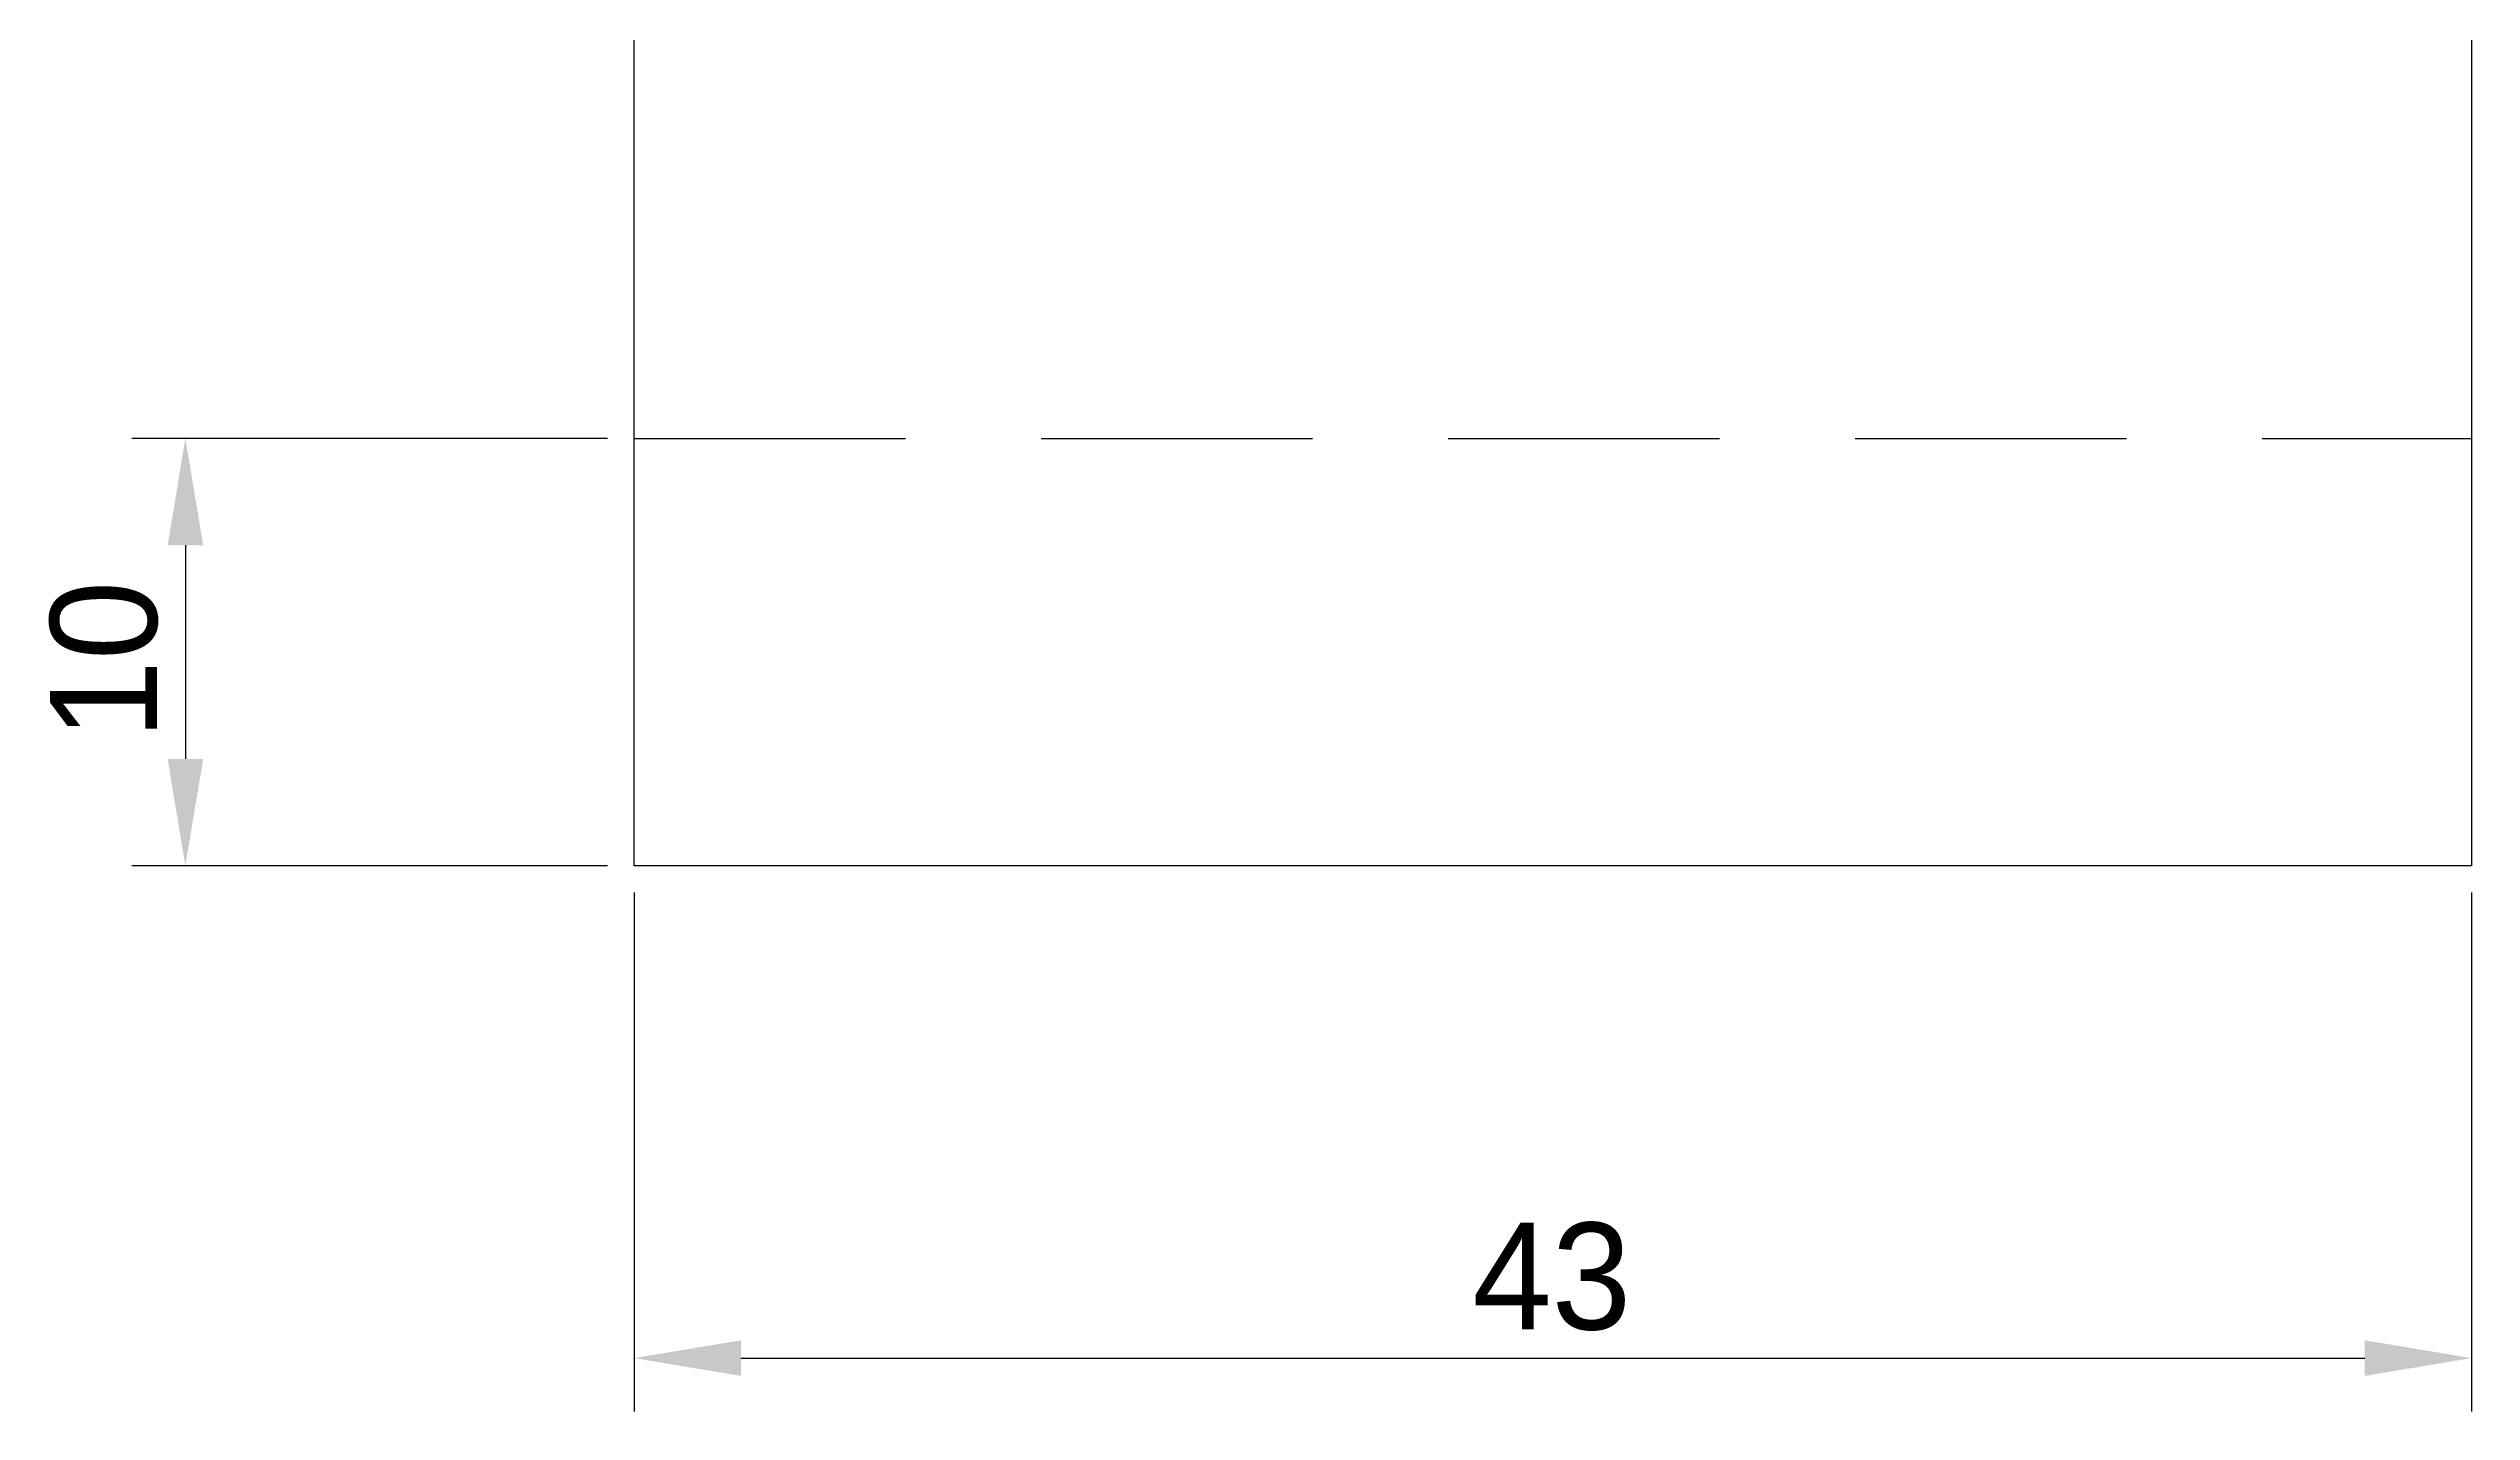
# Model space of a CAD drawing. Extents: x -33 to 128, y 0 to 172.
# Drawn here: x 71.3 to 128, y 80.2 to 112.1 of the extents above; entities that cross this region are included whole.
import ezdxf

# ---------------------------------------------------------------- set-up
doc = ezdxf.new("R2010")
doc.units = 0
doc.linetypes.add('DASHED2', pattern=[9.525, 6.35, -3.175])
doc.layers.get('DEFPOINTS').update_dxf_attribs({"linetype": 'CONTINUOUS'})
for name, color, linetype in [('A', 10, 'CONTINUOUS'), ('B', 30, 'DASHED2'), ('DIM', 152, 'CONTINUOUS')]:
    doc.layers.add(name, color=color, linetype=linetype)
doc.dimstyles.get("Standard").update_dxf_attribs({"dimtxt": 0.18, "dimasz": 0.18, "dimexe": 0.18, "dimexo": 0.0625, "dimgap": 0.09, "dimtad": 0, "dimtih": 1, "dimtoh": 1, "dimzin": 0, "dimcen": 0.09, "dimazin": 3, "dimtfac": 1, "dimtofl": 0, "dimtmove": 0, "dimatfit": 3})

# ---------------------------------------------------------------- blocks, each defined once
blk = doc.blocks.new('*U58')
at = {"layer": 'DIM', "color": 0}
blk.add_text('10', height=2.5, rotation=90, dxfattribs=at).set_placement((73.832, 95.951))
blk = doc.blocks.new('*D24')
at = {"layer": 'DEFPOINTS', "color": 0}
for p in [(85, 103), (74.499, 93), (85, 93)]:
    blk.add_point(p, dxfattribs=at)
at = {"layer": 'DIM', "color": 0}
for p, q in [((84.375, 103), (73.249, 103)), ((74.499, 100.5), (74.499, 95.5)), ((84.375, 93), (73.249, 93))]:
    blk.add_line(p, q, dxfattribs=at)
for points in [[(74.083, 100.5), (74.916, 100.5), (74.499, 103)], [(74.083, 95.5), (74.916, 95.5), (74.499, 93)]]:
    blk.add_solid(points, dxfattribs=at)
at = {"layer": 'A'}
blk.add_blockref('*U58', (0, 0), dxfattribs=at)
blk = doc.blocks.new('*U59')
at = {"layer": 'DIM', "color": 0}
blk.add_text('43', height=2.5, dxfattribs=at).set_placement((104.615, 82.148))
blk = doc.blocks.new('*D25')
at = {"layer": 'DEFPOINTS', "color": 0}
for p in [(85, 93), (128, 93), (128, 81.478)]:
    blk.add_point(p, dxfattribs=at)
at = {"layer": 'DIM', "color": 0}
for p, q in [((85, 92.375), (85, 80.228)), ((128, 92.375), (128, 80.228)), ((87.5, 81.478), (125.5, 81.478))]:
    blk.add_line(p, q, dxfattribs=at)
for points in [[(87.5, 81.895), (87.5, 81.062), (85, 81.478)], [(125.5, 81.895), (125.5, 81.062), (128, 81.478)]]:
    blk.add_solid(points, dxfattribs=at)
at = {"layer": 'A'}
blk.add_blockref('*U59', (0, 0), dxfattribs=at)

msp = doc.modelspace()

# ---------------------------------------------------------------- linework, layer by layer
at = {"layer": 'A'}
for p, q in [((85, 93), (85, 113)), ((128, 113), (128, 93)), ((128, 93), (85, 93))]:
    msp.add_line(p, q, dxfattribs=at)
at = {"layer": 'B'}
msp.add_line((85, 103), (128, 103), dxfattribs=at)

# ---------------------------------------------------------------- dimensions: what is measured, and where the dimension line sits
at = {"layer": 'DIM'}
dim = msp.add_linear_dim(base=(74.499, 93), p1=(85, 103), p2=(85, 93), angle=90, dimstyle='Standard', dxfattribs=at)
dim.commit()
dim.dimension.update_dxf_attribs({"geometry": '*D24', "text_midpoint": (72.598, 98)})
dim = msp.add_linear_dim(base=(128, 81.478), p1=(85, 93), p2=(128, 93), dimstyle='Standard', dxfattribs=at)
dim.commit()
dim.dimension.update_dxf_attribs({"geometry": '*D25', "text_midpoint": (106.5, 83.38)})

doc.saveas('drawing.dxf')
